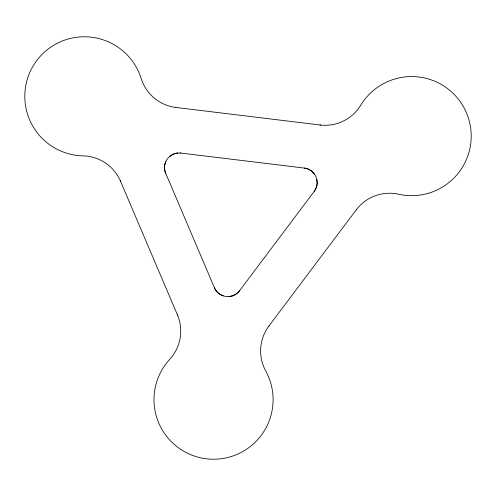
<?xml version="1.0" encoding="UTF-8"?>
<svg xmlns="http://www.w3.org/2000/svg" width="496" height="496" viewBox="0 0 496 496"><rect width="100%" height="100%" fill="white"/><g stroke="black" fill="none" stroke-linecap="round" stroke-linejoin="round"><path stroke-width="0.74" d="M164.852 164.467L164.777 164.864A83.006 29.5 -23.1 0 0 164.523 167.468A89.156 34.863 -23.1 0 0 165.614 173.073L214.501 287.916A89.156 34.863 -23.1 0 0 217.781 292.584A81.48 28.954 -23.1 0 0 220.187 294.419L223.324 295.864M164.945 164.071L165.788 161.628M316.789 185.994A89.156 34.863 36.9 0 1 314.371 191.158L314.39 191.171M268.627 326.393L356.568 209.405M314.359 191.208L314.278 191.32A14.62 14.62 0 0 0 304.321 168.07L180.904 153.066A14.62 14.62 0 0 0 165.689 173.309M314.253 191.357L239.537 290.749A14.62 14.62 0 0 1 214.402 287.692M239.518 290.774L239.419 290.904A89.156 34.863 36.9 0 1 235.085 294.686A81.48 28.954 36.9 0 1 232.308 295.895M169.365 156.705L172.186 154.721A81.48 28.954 -83.1 0 1 174.976 153.568M232.302 295.889L228.923 296.546M320.645 125.054L175.435 107.403M180.873 153.059L180.68 153.041A89.156 34.863 -83.1 0 0 180.315 153.022M320.056 124.986L320.094 124.992A41.689 41.689 0 0 0 360.735 105.226A59.557 59.557 0 0 1 436.858 82.162A59.557 59.557 0 0 1 468.019 155.341A59.557 59.557 0 0 1 398.641 194.24A41.689 41.689 0 0 0 356.209 209.876M175.913 107.458L175.95 107.465A41.689 41.689 0 0 1 141.193 78.535A59.557 59.557 0 0 0 72.819 37.901A59.557 59.557 0 0 0 25.023 101.482A59.557 59.557 0 0 0 83.061 155.874A41.689 41.689 0 0 1 120.509 181.22L177.475 314.985M304.352 168.076L304.563 168.101A89.156 34.863 -83.1 0 1 309.963 169.961A83.006 29.5 -83.1 0 1 312.089 171.498L314.65 174.369M120.274 180.674L120.497 181.183M316.857 179.558L317.155 183.39A83.006 29.5 36.9 0 1 316.77 185.981M268.981 325.915A41.689 41.689 0 0 0 265.757 371.02A59.557 59.557 0 0 1 247.671 448.477A59.557 59.557 0 0 1 168.714 438.879A59.557 59.557 0 0 1 169.713 359.346A41.689 41.689 0 0 0 177.388 314.78M174.976 153.549A89.156 34.863 -83.1 0 1 177.847 153.016"/></g></svg>
